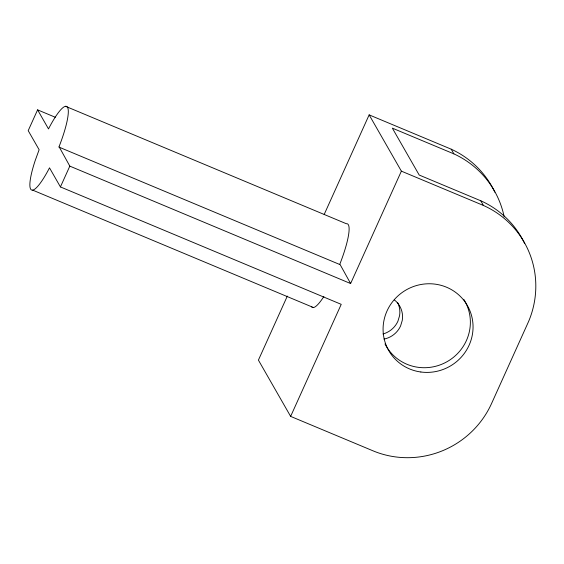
<?xml version="1.0" encoding="UTF-8"?>
<svg xmlns="http://www.w3.org/2000/svg" width="564" height="564" viewBox="0 0 564 564"><rect width="100%" height="100%" fill="white"/><g stroke="black" fill="none" stroke-linecap="round" stroke-linejoin="round"><path stroke-width="0.85" d="M324.194 214.426L369.145 114.873L401.371 171.146L350.618 283.544L69.816 166.126L59.058 146.689A45.31 8.664 -67.3 0 0 67.546 107.336A45.31 8.664 -67.3 0 0 48.68 128.571L48.511 128.923L37.591 109.853L28.2 130.651L39.127 149.728L35.208 160.521A45.31 8.664 -67.3 0 0 31.492 189.955A45.31 8.664 -67.3 0 0 49.505 167.846L60.426 186.924L341.227 304.341L290.636 416.387L372.698 450.699A90.325 87.716 -29.8 0 0 491.674 403.267L528.581 321.522A92.884 90.198 -29.8 0 0 483.433 205.458L480.747 200.77L419.2 175.037L392.347 128.141L453.893 153.88A93.793 91.086 -29.8 0 1 504.181 216.865M350.618 283.544L339.859 264.107A45.31 8.664 -67.3 0 0 346.331 223.725L65.53 106.3M60.426 186.924L69.816 166.126M287.323 296.093L258.411 360.114L290.636 416.387M369.145 114.873L451.207 149.185A93.793 91.086 -29.8 0 1 494.847 192.204M401.371 171.146L483.433 205.458M37.591 109.853L55.3 117.263M58.896 147.063L339.704 264.481M32.656 190.117L313.457 307.535M451.207 149.185L453.893 153.88M463.735 299.272A45.31 43.999 -29.8 0 1 447.069 361.679A45.31 43.999 -29.8 0 1 384.986 343.913M480.747 200.77A92.884 90.198 -29.8 0 1 524.696 243.648M394.292 299.851A22.652 22.003 -29.8 0 1 402.273 320.366L400.588 325.95A22.652 22.003 -29.8 0 1 383.999 339.091M397.761 302.79A22.652 22.003 -29.8 0 1 399.587 315.678L397.902 321.261A22.652 22.003 -29.8 0 1 382.963 334.008M323.87 296.502A45.31 8.664 -67.3 0 1 311.434 306.506M420.857 372A45.31 43.999 -29.8 0 0 470.129 311.307A45.31 43.999 -29.8 0 0 393.214 300.929A45.31 43.999 -29.8 0 0 420.857 372"/></g></svg>
